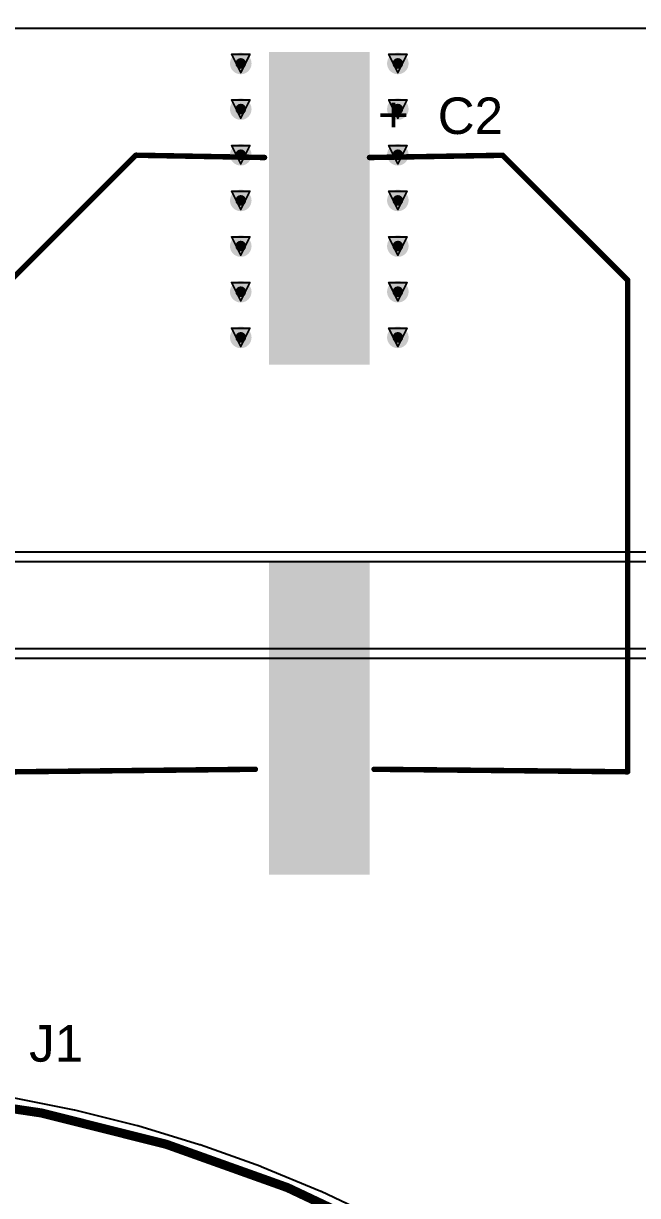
# Model space of a CAD drawing. Header units: inches. Extents: x -89 to 427, y -87 to 99.
# Drawn here: x 6.63 to 23.71, y 33.51 to 66.12 of the extents above; entities that cross this region are included whole.
import ezdxf

# ---------------------------------------------------------------- set-up
doc = ezdxf.new("R2010")
doc.units = ezdxf.units.IN
for name, color, linetype in [('Board_Outline', 56, 'Continuous'), ('Bottom Layer', 5, 'Continuous'), ('Drill Drawing', 1, 'Continuous'), ('Multi-Layer', 9, 'Continuous'), ('Top Layer', 1, 'Continuous'), ('Top Overlay', 2, 'Continuous'), ('Top Paste', 8, 'Continuous'), ('Top Solder', 216, 'Continuous'), ('Via Holes', 16, 'Continuous')]:
    doc.layers.add(name, color=color, linetype=linetype)
doc.styles.add('Arial', font='', dxfattribs={"height": 0.2})
doc.styles.get('Arial').set_extended_font_data('Arial')

msp = doc.modelspace()

# ---------------------------------------------------------------- hatches: boundary and pattern name
at = {"layer": 'Bottom Layer'}
h = msp.add_hatch(color=5, dxfattribs=at)
edge = h.paths.add_edge_path()
edge.add_arc((12.675, 65.005), 0.3, 0, 360)
h = msp.add_hatch(color=5, dxfattribs=at)
edge = h.paths.add_edge_path()
edge.add_arc((17.043, 65.005), 0.3, 0, 360)
h = msp.add_hatch(color=5, dxfattribs=at)
edge = h.paths.add_edge_path()
edge.add_arc((12.675, 63.735), 0.3, 0, 360)
h = msp.add_hatch(color=5, dxfattribs=at)
edge = h.paths.add_edge_path()
edge.add_arc((17.043, 63.735), 0.3, 0, 360)
h = msp.add_hatch(color=5, dxfattribs=at)
edge = h.paths.add_edge_path()
edge.add_arc((12.675, 62.465), 0.3, 0, 360)
h = msp.add_hatch(color=5, dxfattribs=at)
edge = h.paths.add_edge_path()
edge.add_arc((17.043, 62.465), 0.3, 0, 360)
h = msp.add_hatch(color=5, dxfattribs=at)
edge = h.paths.add_edge_path()
edge.add_arc((12.675, 61.195), 0.3, 0, 360)
h = msp.add_hatch(color=5, dxfattribs=at)
edge = h.paths.add_edge_path()
edge.add_arc((17.043, 61.195), 0.3, 0, 360)
h = msp.add_hatch(color=5, dxfattribs=at)
edge = h.paths.add_edge_path()
edge.add_arc((12.675, 59.925), 0.3, 0, 360)
h = msp.add_hatch(color=5, dxfattribs=at)
edge = h.paths.add_edge_path()
edge.add_arc((17.043, 59.925), 0.3, 0, 360)
h = msp.add_hatch(color=5, dxfattribs=at)
edge = h.paths.add_edge_path()
edge.add_arc((12.675, 58.655), 0.3, 0, 360)
h = msp.add_hatch(color=5, dxfattribs=at)
edge = h.paths.add_edge_path()
edge.add_arc((17.043, 58.655), 0.3, 0, 360)
h = msp.add_hatch(color=5, dxfattribs=at)
edge = h.paths.add_edge_path()
edge.add_arc((12.675, 57.385), 0.3, 0, 360)
h = msp.add_hatch(color=5, dxfattribs=at)
edge = h.paths.add_edge_path()
edge.add_arc((17.043, 57.385), 0.3, 0, 360)
at = {"layer": 'Top Layer'}
h = msp.add_hatch(color=1, dxfattribs=at)
edge = h.paths.add_edge_path()
edge.add_arc((12.675, 65.005), 0.3, 0, 360)
for points in [[(16.159, 65.223), (16.159, 56.723), (13.559, 56.723), (13.559, 65.223)], [(16.159, 51.037), (16.159, 42.537), (13.559, 42.537), (13.559, 51.037)]]:
    msp.add_hatch(color=1, dxfattribs=at).paths.add_polyline_path(points)
h = msp.add_hatch(color=1, dxfattribs=at)
edge = h.paths.add_edge_path()
edge.add_arc((17.043, 65.005), 0.3, 0, 360)
h = msp.add_hatch(color=1, dxfattribs=at)
edge = h.paths.add_edge_path()
edge.add_arc((12.675, 63.735), 0.3, 0, 360)
h = msp.add_hatch(color=1, dxfattribs=at)
edge = h.paths.add_edge_path()
edge.add_arc((17.043, 63.735), 0.3, 0, 360)
h = msp.add_hatch(color=1, dxfattribs=at)
edge = h.paths.add_edge_path()
edge.add_arc((12.675, 62.465), 0.3, 0, 360)
h = msp.add_hatch(color=1, dxfattribs=at)
edge = h.paths.add_edge_path()
edge.add_arc((17.043, 62.465), 0.3, 0, 360)
h = msp.add_hatch(color=1, dxfattribs=at)
edge = h.paths.add_edge_path()
edge.add_arc((12.675, 61.195), 0.3, 0, 360)
h = msp.add_hatch(color=1, dxfattribs=at)
edge = h.paths.add_edge_path()
edge.add_arc((17.043, 61.195), 0.3, 0, 360)
h = msp.add_hatch(color=1, dxfattribs=at)
edge = h.paths.add_edge_path()
edge.add_arc((12.675, 59.925), 0.3, 0, 360)
h = msp.add_hatch(color=1, dxfattribs=at)
edge = h.paths.add_edge_path()
edge.add_arc((17.043, 59.925), 0.3, 0, 360)
h = msp.add_hatch(color=1, dxfattribs=at)
edge = h.paths.add_edge_path()
edge.add_arc((12.675, 58.655), 0.3, 0, 360)
h = msp.add_hatch(color=1, dxfattribs=at)
edge = h.paths.add_edge_path()
edge.add_arc((17.043, 58.655), 0.3, 0, 360)
h = msp.add_hatch(color=1, dxfattribs=at)
edge = h.paths.add_edge_path()
edge.add_arc((12.675, 57.385), 0.3, 0, 360)
h = msp.add_hatch(color=1, dxfattribs=at)
edge = h.paths.add_edge_path()
edge.add_arc((17.043, 57.385), 0.3, 0, 360)
at = {"layer": 'Top Paste'}
for points in [[(16.159, 65.223), (16.159, 56.723), (13.559, 56.723), (13.559, 65.223)], [(16.159, 51.037), (16.159, 42.537), (13.559, 42.537), (13.559, 51.037)]]:
    msp.add_hatch(color=8, dxfattribs=at).paths.add_polyline_path(points)
at = {"layer": 'Top Solder'}
for points in [[(16.261, 65.325), (16.261, 56.622), (13.457, 56.622), (13.457, 65.325)], [(16.261, 51.138), (16.261, 42.435), (13.457, 42.435), (13.457, 51.138)]]:
    msp.add_hatch(color=216, dxfattribs=at).paths.add_polyline_path(points)
at = {"layer": 'Via Holes'}
h = msp.add_hatch(color=7, dxfattribs=at)
edge = h.paths.add_edge_path()
edge.add_arc((12.675, 65.005), 0.15, 0, 360)
h = msp.add_hatch(color=7, dxfattribs=at)
edge = h.paths.add_edge_path()
edge.add_arc((17.043, 65.005), 0.15, 0, 360)
h = msp.add_hatch(color=7, dxfattribs=at)
edge = h.paths.add_edge_path()
edge.add_arc((12.675, 63.735), 0.15, 0, 360)
h = msp.add_hatch(color=7, dxfattribs=at)
edge = h.paths.add_edge_path()
edge.add_arc((17.043, 63.735), 0.15, 0, 360)
h = msp.add_hatch(color=7, dxfattribs=at)
edge = h.paths.add_edge_path()
edge.add_arc((12.675, 62.465), 0.15, 0, 360)
h = msp.add_hatch(color=7, dxfattribs=at)
edge = h.paths.add_edge_path()
edge.add_arc((17.043, 62.465), 0.15, 0, 360)
h = msp.add_hatch(color=7, dxfattribs=at)
edge = h.paths.add_edge_path()
edge.add_arc((12.675, 61.195), 0.15, 0, 360)
h = msp.add_hatch(color=7, dxfattribs=at)
edge = h.paths.add_edge_path()
edge.add_arc((17.043, 61.195), 0.15, 0, 360)
h = msp.add_hatch(color=7, dxfattribs=at)
edge = h.paths.add_edge_path()
edge.add_arc((12.675, 59.925), 0.15, 0, 360)
h = msp.add_hatch(color=7, dxfattribs=at)
edge = h.paths.add_edge_path()
edge.add_arc((17.043, 59.925), 0.15, 0, 360)
h = msp.add_hatch(color=7, dxfattribs=at)
edge = h.paths.add_edge_path()
edge.add_arc((12.675, 58.655), 0.15, 0, 360)
h = msp.add_hatch(color=7, dxfattribs=at)
edge = h.paths.add_edge_path()
edge.add_arc((17.043, 58.655), 0.15, 0, 360)
h = msp.add_hatch(color=7, dxfattribs=at)
edge = h.paths.add_edge_path()
edge.add_arc((12.675, 57.385), 0.15, 0, 360)
h = msp.add_hatch(color=7, dxfattribs=at)
edge = h.paths.add_edge_path()
edge.add_arc((17.043, 57.385), 0.15, 0, 360)

# ---------------------------------------------------------------- linework, layer by layer
at = {"layer": 'Board_Outline'}
for points in [[(87.312, 0, 0.254, 0.254, 1), (-87.312, 0, 0.254, 0.254, 1)], [(36.513, 0, 0.254, 0.254, 1), (-36.513, 0, 0.254, 0.254, 1)]]:
    msp.add_lwpolyline(points, format="xyseb", close=True, dxfattribs=at)
at = {"layer": 'Bottom Layer'}
for p, q in [((44.094, 48.717), (6.299, 48.717)), ((6.299, 48.458), (44.094, 48.458)), ((8.053, 35.89), (6.295, 36.24)), ((8.059, 35.888), (8.053, 35.89)), ((8.065, 35.887), (8.059, 35.888)), ((9.804, 35.452), (8.065, 35.887)), ((9.81, 35.449), (9.804, 35.452)), ((9.816, 35.448), (9.81, 35.449)), ((11.532, 34.928), (9.816, 35.448)), ((11.538, 34.925), (11.532, 34.928)), ((11.544, 34.924), (11.538, 34.925)), ((13.232, 34.32), (11.544, 34.924)), ((13.237, 34.317), (13.232, 34.32)), ((13.244, 34.315), (13.237, 34.317)), ((14.9, 33.629), (13.244, 34.315)), ((14.905, 33.626), (14.9, 33.629)), ((14.912, 33.624), (14.905, 33.626)), ((16.532, 32.858), (14.912, 33.624))]:
    msp.add_line(p, q, dxfattribs=at)
at = {"layer": 'Drill Drawing'}
for points in [[(12.421, 65.259, 0.0508, 0.0508, 0), (12.929, 65.259, 0.0508, 0.0508, 0)], [(12.421, 65.259, 0.0508, 0.0508, 0), (12.675, 64.751, 0.0508, 0.0508, 0)], [(12.675, 64.751, 0.0508, 0.0508, 0), (12.929, 65.259, 0.0508, 0.0508, 0)], [(16.789, 65.259, 0.0508, 0.0508, 0), (17.297, 65.259, 0.0508, 0.0508, 0)], [(16.789, 65.259, 0.0508, 0.0508, 0), (17.043, 64.751, 0.0508, 0.0508, 0)], [(17.043, 64.751, 0.0508, 0.0508, 0), (17.297, 65.259, 0.0508, 0.0508, 0)], [(12.421, 63.989, 0.0508, 0.0508, 0), (12.929, 63.989, 0.0508, 0.0508, 0)], [(12.421, 63.989, 0.0508, 0.0508, 0), (12.675, 63.481, 0.0508, 0.0508, 0)], [(12.675, 63.481, 0.0508, 0.0508, 0), (12.929, 63.989, 0.0508, 0.0508, 0)], [(16.789, 63.989, 0.0508, 0.0508, 0), (17.297, 63.989, 0.0508, 0.0508, 0)], [(16.789, 63.989, 0.0508, 0.0508, 0), (17.043, 63.481, 0.0508, 0.0508, 0)], [(17.043, 63.481, 0.0508, 0.0508, 0), (17.297, 63.989, 0.0508, 0.0508, 0)], [(12.421, 62.719, 0.0508, 0.0508, 0), (12.929, 62.719, 0.0508, 0.0508, 0)], [(12.421, 62.719, 0.0508, 0.0508, 0), (12.675, 62.211, 0.0508, 0.0508, 0)], [(12.675, 62.211, 0.0508, 0.0508, 0), (12.929, 62.719, 0.0508, 0.0508, 0)], [(16.789, 62.719, 0.0508, 0.0508, 0), (17.297, 62.719, 0.0508, 0.0508, 0)], [(16.789, 62.719, 0.0508, 0.0508, 0), (17.043, 62.211, 0.0508, 0.0508, 0)], [(17.043, 62.211, 0.0508, 0.0508, 0), (17.297, 62.719, 0.0508, 0.0508, 0)], [(12.421, 61.449, 0.0508, 0.0508, 0), (12.929, 61.449, 0.0508, 0.0508, 0)], [(12.421, 61.449, 0.0508, 0.0508, 0), (12.675, 60.941, 0.0508, 0.0508, 0)], [(12.675, 60.941, 0.0508, 0.0508, 0), (12.929, 61.449, 0.0508, 0.0508, 0)], [(16.789, 61.449, 0.0508, 0.0508, 0), (17.297, 61.449, 0.0508, 0.0508, 0)], [(16.789, 61.449, 0.0508, 0.0508, 0), (17.043, 60.941, 0.0508, 0.0508, 0)], [(17.043, 60.941, 0.0508, 0.0508, 0), (17.297, 61.449, 0.0508, 0.0508, 0)], [(12.421, 60.179, 0.0508, 0.0508, 0), (12.929, 60.179, 0.0508, 0.0508, 0)], [(12.421, 60.179, 0.0508, 0.0508, 0), (12.675, 59.671, 0.0508, 0.0508, 0)], [(12.675, 59.671, 0.0508, 0.0508, 0), (12.929, 60.179, 0.0508, 0.0508, 0)], [(16.789, 60.179, 0.0508, 0.0508, 0), (17.297, 60.179, 0.0508, 0.0508, 0)], [(16.789, 60.179, 0.0508, 0.0508, 0), (17.043, 59.671, 0.0508, 0.0508, 0)], [(17.043, 59.671, 0.0508, 0.0508, 0), (17.297, 60.179, 0.0508, 0.0508, 0)], [(12.421, 58.909, 0.0508, 0.0508, 0), (12.929, 58.909, 0.0508, 0.0508, 0)], [(12.421, 58.909, 0.0508, 0.0508, 0), (12.675, 58.401, 0.0508, 0.0508, 0)], [(12.675, 58.401, 0.0508, 0.0508, 0), (12.929, 58.909, 0.0508, 0.0508, 0)], [(16.789, 58.909, 0.0508, 0.0508, 0), (17.297, 58.909, 0.0508, 0.0508, 0)], [(16.789, 58.909, 0.0508, 0.0508, 0), (17.043, 58.401, 0.0508, 0.0508, 0)], [(17.043, 58.401, 0.0508, 0.0508, 0), (17.297, 58.909, 0.0508, 0.0508, 0)], [(12.421, 57.639, 0.0508, 0.0508, 0), (12.929, 57.639, 0.0508, 0.0508, 0)], [(12.421, 57.639, 0.0508, 0.0508, 0), (12.675, 57.131, 0.0508, 0.0508, 0)], [(12.675, 57.131, 0.0508, 0.0508, 0), (12.929, 57.639, 0.0508, 0.0508, 0)], [(16.789, 57.639, 0.0508, 0.0508, 0), (17.297, 57.639, 0.0508, 0.0508, 0)], [(16.789, 57.639, 0.0508, 0.0508, 0), (17.043, 57.131, 0.0508, 0.0508, 0)], [(17.043, 57.131, 0.0508, 0.0508, 0), (17.297, 57.639, 0.0508, 0.0508, 0)]]:
    msp.add_lwpolyline(points, format="xyseb", dxfattribs=at)
for points in [[(12.408, 65.259, 0.0254, 0.0254, 1), (12.433, 65.259, 0.0254, 0.0254, 1)], [(12.408, 65.259, 0.0254, 0.0254, 1), (12.433, 65.259, 0.0254, 0.0254, 1)], [(12.916, 65.259, 0.0254, 0.0254, 1), (12.941, 65.259, 0.0254, 0.0254, 1)], [(12.916, 65.259, 0.0254, 0.0254, 1), (12.941, 65.259, 0.0254, 0.0254, 1)], [(16.777, 65.259, 0.0254, 0.0254, 1), (16.802, 65.259, 0.0254, 0.0254, 1)], [(16.777, 65.259, 0.0254, 0.0254, 1), (16.802, 65.259, 0.0254, 0.0254, 1)], [(17.285, 65.259, 0.0254, 0.0254, 1), (17.31, 65.259, 0.0254, 0.0254, 1)], [(17.285, 65.259, 0.0254, 0.0254, 1), (17.31, 65.259, 0.0254, 0.0254, 1)], [(12.662, 64.751, 0.0254, 0.0254, 1), (12.687, 64.751, 0.0254, 0.0254, 1)], [(12.662, 64.751, 0.0254, 0.0254, 1), (12.687, 64.751, 0.0254, 0.0254, 1)], [(17.031, 64.751, 0.0254, 0.0254, 1), (17.056, 64.751, 0.0254, 0.0254, 1)], [(17.031, 64.751, 0.0254, 0.0254, 1), (17.056, 64.751, 0.0254, 0.0254, 1)], [(12.408, 63.989, 0.0254, 0.0254, 1), (12.433, 63.989, 0.0254, 0.0254, 1)], [(12.408, 63.989, 0.0254, 0.0254, 1), (12.433, 63.989, 0.0254, 0.0254, 1)], [(12.916, 63.989, 0.0254, 0.0254, 1), (12.941, 63.989, 0.0254, 0.0254, 1)], [(12.916, 63.989, 0.0254, 0.0254, 1), (12.941, 63.989, 0.0254, 0.0254, 1)], [(16.777, 63.989, 0.0254, 0.0254, 1), (16.802, 63.989, 0.0254, 0.0254, 1)], [(16.777, 63.989, 0.0254, 0.0254, 1), (16.802, 63.989, 0.0254, 0.0254, 1)], [(17.285, 63.989, 0.0254, 0.0254, 1), (17.31, 63.989, 0.0254, 0.0254, 1)], [(17.285, 63.989, 0.0254, 0.0254, 1), (17.31, 63.989, 0.0254, 0.0254, 1)], [(12.662, 63.481, 0.0254, 0.0254, 1), (12.687, 63.481, 0.0254, 0.0254, 1)], [(12.662, 63.481, 0.0254, 0.0254, 1), (12.687, 63.481, 0.0254, 0.0254, 1)], [(17.031, 63.481, 0.0254, 0.0254, 1), (17.056, 63.481, 0.0254, 0.0254, 1)], [(17.031, 63.481, 0.0254, 0.0254, 1), (17.056, 63.481, 0.0254, 0.0254, 1)], [(12.408, 62.719, 0.0254, 0.0254, 1), (12.433, 62.719, 0.0254, 0.0254, 1)], [(12.408, 62.719, 0.0254, 0.0254, 1), (12.433, 62.719, 0.0254, 0.0254, 1)], [(12.916, 62.719, 0.0254, 0.0254, 1), (12.941, 62.719, 0.0254, 0.0254, 1)], [(12.916, 62.719, 0.0254, 0.0254, 1), (12.941, 62.719, 0.0254, 0.0254, 1)], [(16.777, 62.719, 0.0254, 0.0254, 1), (16.802, 62.719, 0.0254, 0.0254, 1)], [(16.777, 62.719, 0.0254, 0.0254, 1), (16.802, 62.719, 0.0254, 0.0254, 1)], [(17.285, 62.719, 0.0254, 0.0254, 1), (17.31, 62.719, 0.0254, 0.0254, 1)], [(17.285, 62.719, 0.0254, 0.0254, 1), (17.31, 62.719, 0.0254, 0.0254, 1)], [(12.662, 62.211, 0.0254, 0.0254, 1), (12.687, 62.211, 0.0254, 0.0254, 1)], [(12.662, 62.211, 0.0254, 0.0254, 1), (12.687, 62.211, 0.0254, 0.0254, 1)], [(17.031, 62.211, 0.0254, 0.0254, 1), (17.056, 62.211, 0.0254, 0.0254, 1)], [(17.031, 62.211, 0.0254, 0.0254, 1), (17.056, 62.211, 0.0254, 0.0254, 1)], [(12.408, 61.449, 0.0254, 0.0254, 1), (12.433, 61.449, 0.0254, 0.0254, 1)], [(12.408, 61.449, 0.0254, 0.0254, 1), (12.433, 61.449, 0.0254, 0.0254, 1)], [(12.916, 61.449, 0.0254, 0.0254, 1), (12.941, 61.449, 0.0254, 0.0254, 1)], [(12.916, 61.449, 0.0254, 0.0254, 1), (12.941, 61.449, 0.0254, 0.0254, 1)], [(16.777, 61.449, 0.0254, 0.0254, 1), (16.802, 61.449, 0.0254, 0.0254, 1)], [(16.777, 61.449, 0.0254, 0.0254, 1), (16.802, 61.449, 0.0254, 0.0254, 1)], [(17.285, 61.449, 0.0254, 0.0254, 1), (17.31, 61.449, 0.0254, 0.0254, 1)], [(17.285, 61.449, 0.0254, 0.0254, 1), (17.31, 61.449, 0.0254, 0.0254, 1)], [(12.662, 60.941, 0.0254, 0.0254, 1), (12.687, 60.941, 0.0254, 0.0254, 1)], [(12.662, 60.941, 0.0254, 0.0254, 1), (12.687, 60.941, 0.0254, 0.0254, 1)], [(17.031, 60.941, 0.0254, 0.0254, 1), (17.056, 60.941, 0.0254, 0.0254, 1)], [(17.031, 60.941, 0.0254, 0.0254, 1), (17.056, 60.941, 0.0254, 0.0254, 1)], [(12.408, 60.179, 0.0254, 0.0254, 1), (12.433, 60.179, 0.0254, 0.0254, 1)], [(12.408, 60.179, 0.0254, 0.0254, 1), (12.433, 60.179, 0.0254, 0.0254, 1)], [(12.916, 60.179, 0.0254, 0.0254, 1), (12.941, 60.179, 0.0254, 0.0254, 1)], [(12.916, 60.179, 0.0254, 0.0254, 1), (12.941, 60.179, 0.0254, 0.0254, 1)], [(16.777, 60.179, 0.0254, 0.0254, 1), (16.802, 60.179, 0.0254, 0.0254, 1)], [(16.777, 60.179, 0.0254, 0.0254, 1), (16.802, 60.179, 0.0254, 0.0254, 1)], [(17.285, 60.179, 0.0254, 0.0254, 1), (17.31, 60.179, 0.0254, 0.0254, 1)], [(17.285, 60.179, 0.0254, 0.0254, 1), (17.31, 60.179, 0.0254, 0.0254, 1)], [(12.662, 59.671, 0.0254, 0.0254, 1), (12.687, 59.671, 0.0254, 0.0254, 1)], [(12.662, 59.671, 0.0254, 0.0254, 1), (12.687, 59.671, 0.0254, 0.0254, 1)], [(17.031, 59.671, 0.0254, 0.0254, 1), (17.056, 59.671, 0.0254, 0.0254, 1)], [(17.031, 59.671, 0.0254, 0.0254, 1), (17.056, 59.671, 0.0254, 0.0254, 1)], [(12.408, 58.909, 0.0254, 0.0254, 1), (12.433, 58.909, 0.0254, 0.0254, 1)], [(12.408, 58.909, 0.0254, 0.0254, 1), (12.433, 58.909, 0.0254, 0.0254, 1)], [(12.916, 58.909, 0.0254, 0.0254, 1), (12.941, 58.909, 0.0254, 0.0254, 1)], [(12.916, 58.909, 0.0254, 0.0254, 1), (12.941, 58.909, 0.0254, 0.0254, 1)], [(16.777, 58.909, 0.0254, 0.0254, 1), (16.802, 58.909, 0.0254, 0.0254, 1)], [(16.777, 58.909, 0.0254, 0.0254, 1), (16.802, 58.909, 0.0254, 0.0254, 1)], [(17.285, 58.909, 0.0254, 0.0254, 1), (17.31, 58.909, 0.0254, 0.0254, 1)], [(17.285, 58.909, 0.0254, 0.0254, 1), (17.31, 58.909, 0.0254, 0.0254, 1)], [(12.662, 58.401, 0.0254, 0.0254, 1), (12.687, 58.401, 0.0254, 0.0254, 1)], [(12.662, 58.401, 0.0254, 0.0254, 1), (12.687, 58.401, 0.0254, 0.0254, 1)], [(17.031, 58.401, 0.0254, 0.0254, 1), (17.056, 58.401, 0.0254, 0.0254, 1)], [(17.031, 58.401, 0.0254, 0.0254, 1), (17.056, 58.401, 0.0254, 0.0254, 1)], [(12.408, 57.639, 0.0254, 0.0254, 1), (12.433, 57.639, 0.0254, 0.0254, 1)], [(12.408, 57.639, 0.0254, 0.0254, 1), (12.433, 57.639, 0.0254, 0.0254, 1)], [(12.916, 57.639, 0.0254, 0.0254, 1), (12.941, 57.639, 0.0254, 0.0254, 1)], [(12.916, 57.639, 0.0254, 0.0254, 1), (12.941, 57.639, 0.0254, 0.0254, 1)], [(16.777, 57.639, 0.0254, 0.0254, 1), (16.802, 57.639, 0.0254, 0.0254, 1)], [(16.777, 57.639, 0.0254, 0.0254, 1), (16.802, 57.639, 0.0254, 0.0254, 1)], [(17.285, 57.639, 0.0254, 0.0254, 1), (17.31, 57.639, 0.0254, 0.0254, 1)], [(17.285, 57.639, 0.0254, 0.0254, 1), (17.31, 57.639, 0.0254, 0.0254, 1)], [(12.662, 57.131, 0.0254, 0.0254, 1), (12.687, 57.131, 0.0254, 0.0254, 1)], [(12.662, 57.131, 0.0254, 0.0254, 1), (12.687, 57.131, 0.0254, 0.0254, 1)], [(17.031, 57.131, 0.0254, 0.0254, 1), (17.056, 57.131, 0.0254, 0.0254, 1)], [(17.031, 57.131, 0.0254, 0.0254, 1), (17.056, 57.131, 0.0254, 0.0254, 1)]]:
    msp.add_lwpolyline(points, format="xyseb", close=True, dxfattribs=at)
at = {"layer": 'Multi-Layer'}
for p, q in [((8.002, 35.636), (6.244, 35.986)), ((9.741, 35.2), (8.002, 35.636)), ((11.457, 34.68), (9.741, 35.2)), ((13.145, 34.076), (11.457, 34.68)), ((14.801, 33.39), (13.145, 34.076))]:
    msp.add_line(p, q, dxfattribs=at)
at = {"layer": 'Top Layer'}
for p, q in [((-41.275, 65.989), (43.383, 65.989)), ((24.232, 51.41), (3.556, 51.41)), ((3.556, 51.151), (23.973, 51.151)), ((8.053, 35.89), (6.295, 36.24)), ((8.059, 35.888), (8.053, 35.89)), ((8.065, 35.887), (8.059, 35.888)), ((9.804, 35.452), (8.065, 35.887)), ((9.81, 35.449), (9.804, 35.452)), ((9.816, 35.448), (9.81, 35.449)), ((11.532, 34.928), (9.816, 35.448)), ((11.538, 34.925), (11.532, 34.928)), ((11.544, 34.924), (11.538, 34.925)), ((13.232, 34.32), (11.544, 34.924)), ((13.237, 34.317), (13.232, 34.32)), ((13.244, 34.315), (13.237, 34.317)), ((14.9, 33.629), (13.244, 34.315)), ((14.905, 33.626), (14.9, 33.629)), ((14.912, 33.624), (14.905, 33.626)), ((16.532, 32.858), (14.912, 33.624))]:
    msp.add_line(p, q, dxfattribs=at)
at = {"layer": 'Top Overlay'}
for points in [[(6.283, 58.976, 0.152, 0.152, 0), (9.759, 62.453, 0.152, 0.152, 0)], [(9.759, 62.453, 0.152, 0.152, 0), (13.335, 62.389, 0.152, 0.152, 0)], [(16.256, 62.389, 0.152, 0.152, 0), (19.959, 62.451, 0.152, 0.152, 0)], [(19.959, 62.451, 0.152, 0.152, 0), (23.434, 58.977, 0.152, 0.152, 0)], [(23.434, 45.301, 0.152, 0.152, 0), (23.434, 58.977, 0.152, 0.152, 0)], [(6.283, 45.3, 0.152, 0.152, 0), (13.081, 45.371, 0.152, 0.152, 0)], [(16.383, 45.371, 0.152, 0.152, 0), (23.434, 45.301, 0.152, 0.152, 0)]]:
    msp.add_lwpolyline(points, format="xyseb", dxfattribs=at)
for points in [[(9.721, 62.453, 0.0762, 0.0762, 1), (9.797, 62.453, 0.0762, 0.0762, 1)], [(9.721, 62.453, 0.0762, 0.0762, 1), (9.797, 62.453, 0.0762, 0.0762, 1)], [(13.297, 62.389, 0.0762, 0.0762, 1), (13.373, 62.389, 0.0762, 0.0762, 1)], [(16.218, 62.389, 0.0762, 0.0762, 1), (16.294, 62.389, 0.0762, 0.0762, 1)], [(19.921, 62.451, 0.0762, 0.0762, 1), (19.997, 62.451, 0.0762, 0.0762, 1)], [(19.921, 62.451, 0.0762, 0.0762, 1), (19.997, 62.451, 0.0762, 0.0762, 1)], [(23.396, 58.977, 0.0762, 0.0762, 1), (23.472, 58.977, 0.0762, 0.0762, 1)], [(23.396, 58.977, 0.0762, 0.0762, 1), (23.472, 58.977, 0.0762, 0.0762, 1)], [(13.043, 45.371, 0.0762, 0.0762, 1), (13.119, 45.371, 0.0762, 0.0762, 1)], [(16.345, 45.371, 0.0762, 0.0762, 1), (16.421, 45.371, 0.0762, 0.0762, 1)], [(23.396, 45.301, 0.0762, 0.0762, 1), (23.472, 45.301, 0.0762, 0.0762, 1)], [(23.396, 45.301, 0.0762, 0.0762, 1), (23.472, 45.301, 0.0762, 0.0762, 1)]]:
    msp.add_lwpolyline(points, format="xyseb", close=True, dxfattribs=at)

# ---------------------------------------------------------------- texts
at = {"layer": 'Top Overlay', "style": 'Arial'}
msp.add_text('+', height=1.016, rotation=270, dxfattribs=at).set_placement((16.43, 63.985))
for s, p in [('C2', (18.153, 63.043)), ('J1', (6.79, 37.237))]:
    msp.add_text(s, height=1.016, dxfattribs=at).set_placement(p)

doc.saveas('drawing.dxf')
